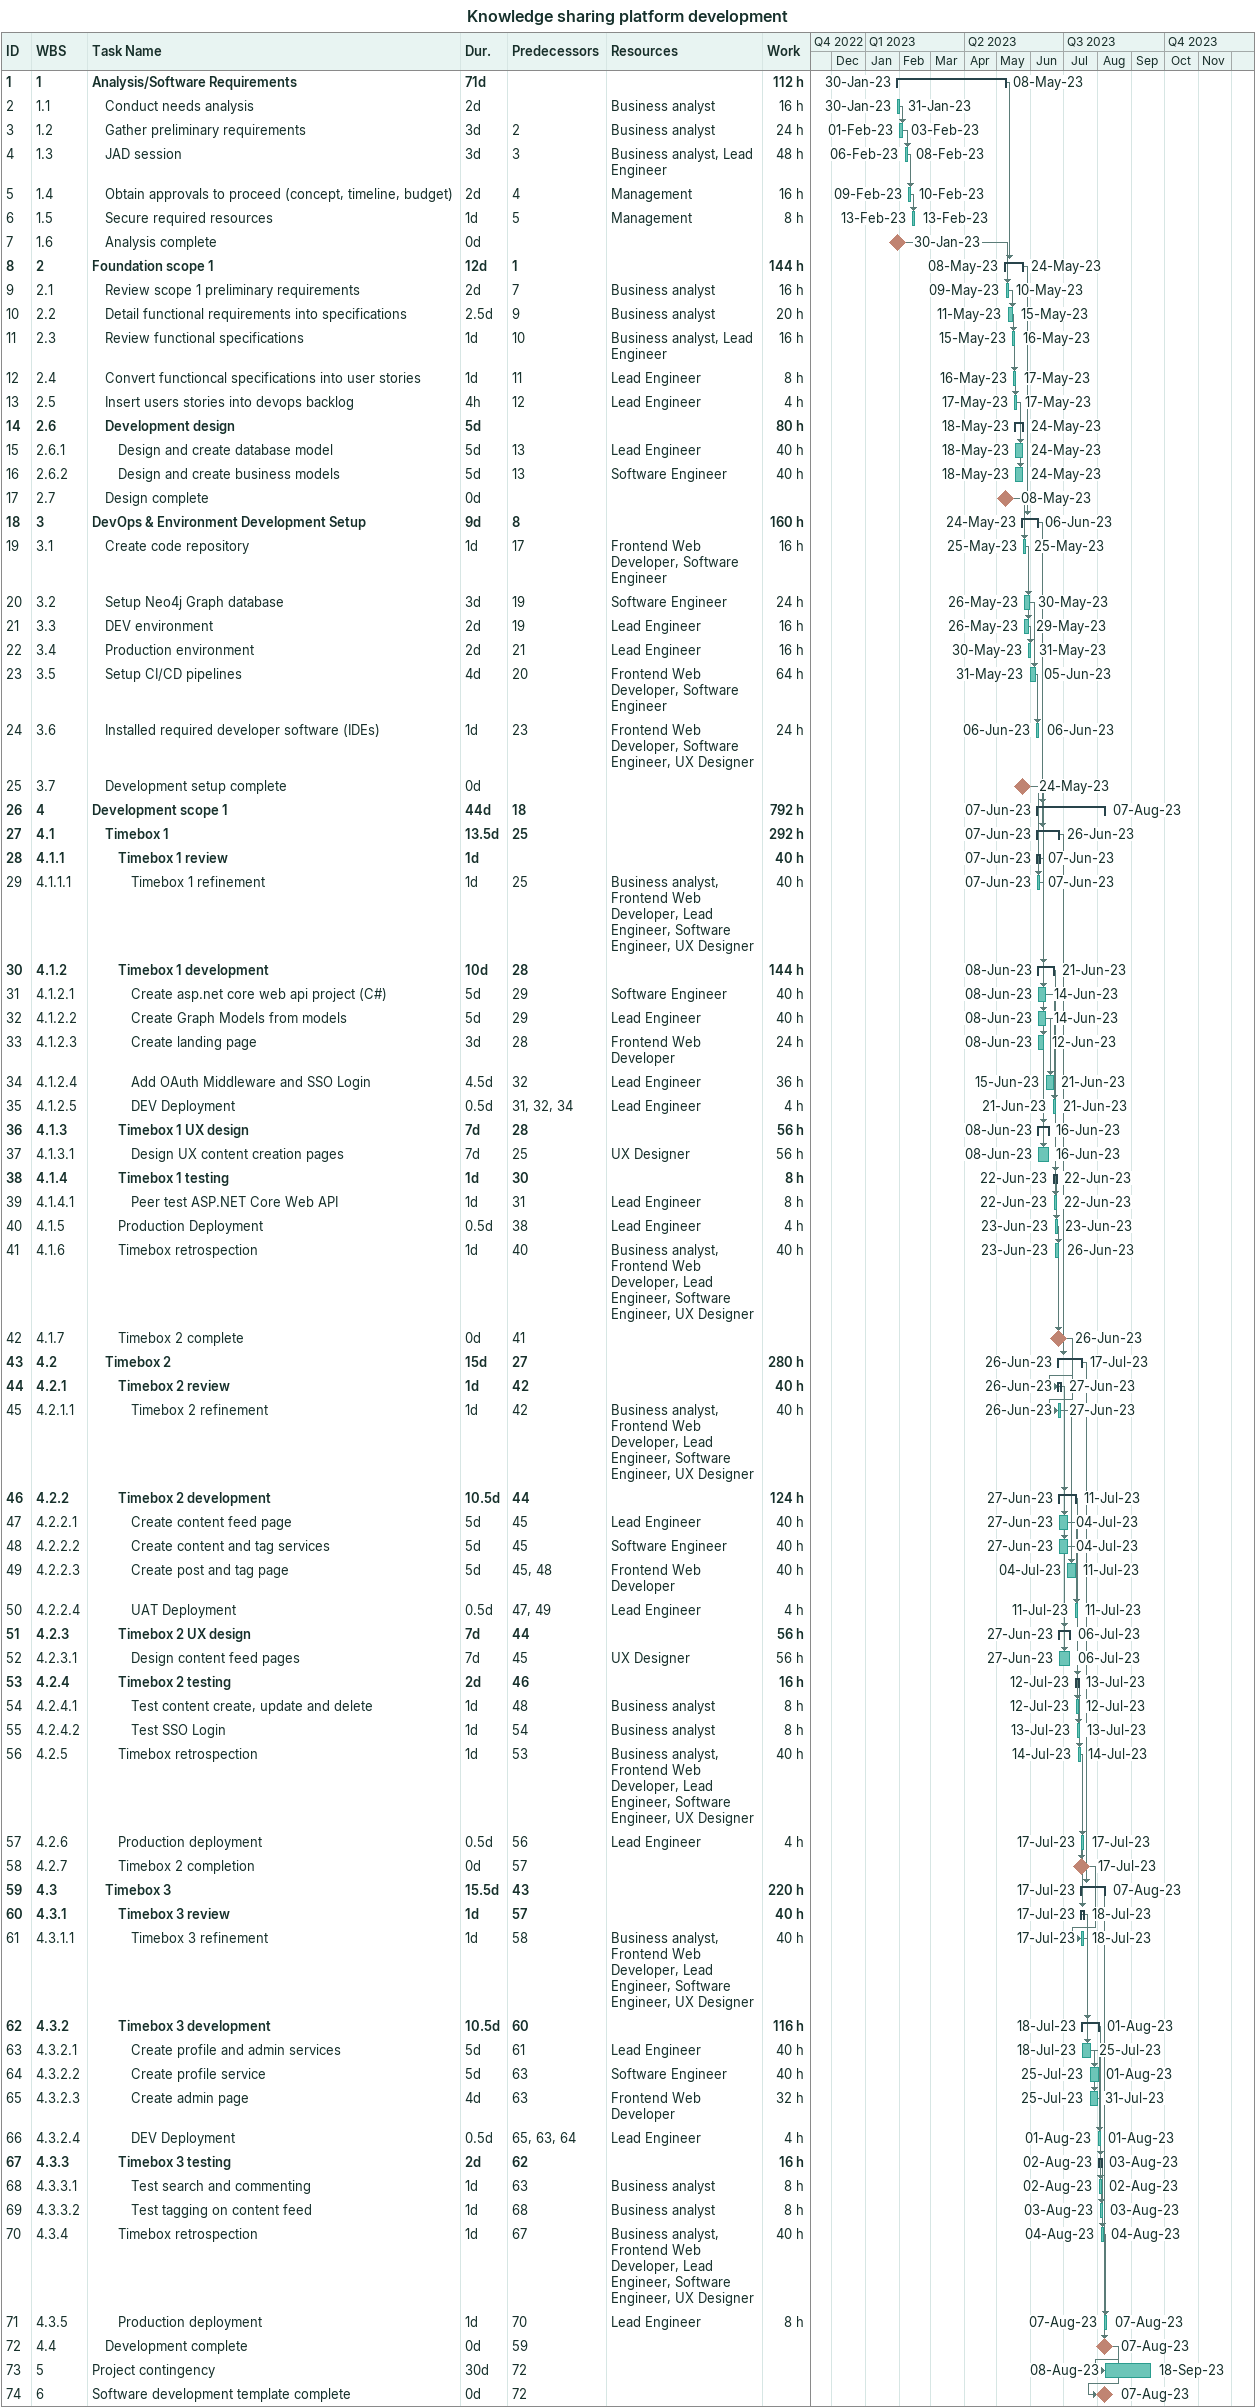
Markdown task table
Knowledge sharing platform development

| ID | WBS | Task | Duration | Start | Finish | Predecessors | Resources | Work (h) |
|---|---|---|---|---|---|---|---|---|
| 1 | 1 | **Analysis/Software Requirements** | 71d | 2023-01-30 | 2023-05-08 |  |  | 112 |
| 2 | 1.1 | Conduct needs analysis | 2d | 2023-01-30 | 2023-01-31 |  | Business analyst | 16 |
| 3 | 1.2 | Gather preliminary requirements | 3d | 2023-02-01 | 2023-02-03 | 2 | Business analyst | 24 |
| 4 | 1.3 | JAD session | 3d | 2023-02-06 | 2023-02-08 | 3 | Business analyst, Lead Engineer | 48 |
| 5 | 1.4 | Obtain approvals to proceed (concept, timeline, budget) | 2d | 2023-02-09 | 2023-02-10 | 4 | Management | 16 |
| 6 | 1.5 | Secure required resources | 1d | 2023-02-13 | 2023-02-13 | 5 | Management | 8 |
| 7 | 1.6 | Analysis complete | 0d | 2023-01-30 | 2023-01-30 |  |  |  |
| 8 | 2 | **Foundation scope 1** | 12d | 2023-05-08 | 2023-05-24 | 1 |  | 144 |
| 9 | 2.1 | Review scope 1 preliminary requirements | 2d | 2023-05-09 | 2023-05-10 | 7 | Business analyst | 16 |
| 10 | 2.2 | Detail functional requirements into specifications | 2.5d | 2023-05-11 | 2023-05-15 | 9 | Business analyst | 20 |
| 11 | 2.3 | Review functional specifications | 1d | 2023-05-15 | 2023-05-16 | 10 | Business analyst, Lead Engineer | 16 |
| 12 | 2.4 | Convert functioncal specifications into user stories | 1d | 2023-05-16 | 2023-05-17 | 11 | Lead Engineer | 8 |
| 13 | 2.5 | Insert users stories into devops backlog | 4h | 2023-05-17 | 2023-05-17 | 12 | Lead Engineer | 4 |
| 14 | 2.6 | **Development design** | 5d | 2023-05-18 | 2023-05-24 |  |  | 80 |
| 15 | 2.6.1 | Design and create database model | 5d | 2023-05-18 | 2023-05-24 | 13 | Lead Engineer | 40 |
| 16 | 2.6.2 | Design and create business models | 5d | 2023-05-18 | 2023-05-24 | 13 | Software Engineer | 40 |
| 17 | 2.7 | Design complete | 0d | 2023-05-08 | 2023-05-08 |  |  |  |
| 18 | 3 | **DevOps & Environment Development Setup** | 9d | 2023-05-24 | 2023-06-06 | 8 |  | 160 |
| 19 | 3.1 | Create code repository | 1d | 2023-05-25 | 2023-05-25 | 17 | Frontend Web Developer, Software Engineer | 16 |
| 20 | 3.2 | Setup Neo4j Graph database | 3d | 2023-05-26 | 2023-05-30 | 19 | Software Engineer | 24 |
| 21 | 3.3 | DEV environment | 2d | 2023-05-26 | 2023-05-29 | 19 | Lead Engineer | 16 |
| 22 | 3.4 | Production environment | 2d | 2023-05-30 | 2023-05-31 | 21 | Lead Engineer | 16 |
| 23 | 3.5 | Setup CI/CD pipelines | 4d | 2023-05-31 | 2023-06-05 | 20 | Frontend Web Developer, Software Engineer | 64 |
| 24 | 3.6 | Installed required developer software (IDEs) | 1d | 2023-06-06 | 2023-06-06 | 23 | Frontend Web Developer, Software Engineer, UX Designer | 24 |
| 25 | 3.7 | Development setup complete | 0d | 2023-05-24 | 2023-05-24 |  |  |  |
| 26 | 4 | **Development scope 1** | 44d | 2023-06-07 | 2023-08-07 | 18 |  | 792 |
| 27 | 4.1 | **Timebox 1** | 13.5d | 2023-06-07 | 2023-06-26 | 25 |  | 292 |
| 28 | 4.1.1 | **Timebox 1 review** | 1d | 2023-06-07 | 2023-06-07 |  |  | 40 |
| 29 | 4.1.1.1 | Timebox 1 refinement | 1d | 2023-06-07 | 2023-06-07 | 25 | Business analyst, Frontend Web Developer, Lead Engineer, Software Engineer, UX Designer | 40 |
| 30 | 4.1.2 | **Timebox 1 development** | 10d | 2023-06-08 | 2023-06-21 | 28 |  | 144 |
| 31 | 4.1.2.1 | Create asp.net core web api project (C#) | 5d | 2023-06-08 | 2023-06-14 | 29 | Software Engineer | 40 |
| 32 | 4.1.2.2 | Create Graph Models from models | 5d | 2023-06-08 | 2023-06-14 | 29 | Lead Engineer | 40 |
| 33 | 4.1.2.3 | Create landing page | 3d | 2023-06-08 | 2023-06-12 | 28 | Frontend Web Developer | 24 |
| 34 | 4.1.2.4 | Add OAuth Middleware and SSO Login | 4.5d | 2023-06-15 | 2023-06-21 | 32 | Lead Engineer | 36 |
| 35 | 4.1.2.5 | DEV Deployment | 0.5d | 2023-06-21 | 2023-06-21 | 31, 32, 34 | Lead Engineer | 4 |
| 36 | 4.1.3 | **Timebox 1 UX design** | 7d | 2023-06-08 | 2023-06-16 | 28 |  | 56 |
| 37 | 4.1.3.1 | Design UX content creation pages | 7d | 2023-06-08 | 2023-06-16 | 25 | UX Designer | 56 |
| 38 | 4.1.4 | **Timebox 1 testing** | 1d | 2023-06-22 | 2023-06-22 | 30 |  | 8 |
| 39 | 4.1.4.1 | Peer test ASP.NET Core Web API | 1d | 2023-06-22 | 2023-06-22 | 31 | Lead Engineer | 8 |
| 40 | 4.1.5 | Production Deployment | 0.5d | 2023-06-23 | 2023-06-23 | 38 | Lead Engineer | 4 |
| 41 | 4.1.6 | Timebox retrospection | 1d | 2023-06-23 | 2023-06-26 | 40 | Business analyst, Frontend Web Developer, Lead Engineer, Software Engineer, UX Designer | 40 |
| 42 | 4.1.7 | Timebox 2 complete | 0d | 2023-06-26 | 2023-06-26 | 41 |  |  |
| 43 | 4.2 | **Timebox 2** | 15d | 2023-06-26 | 2023-07-17 | 27 |  | 280 |
| 44 | 4.2.1 | **Timebox 2 review** | 1d | 2023-06-26 | 2023-06-27 | 42 |  | 40 |
| 45 | 4.2.1.1 | Timebox 2 refinement | 1d | 2023-06-26 | 2023-06-27 | 42 | Business analyst, Frontend Web Developer, Lead Engineer, Software Engineer, UX Designer | 40 |
| 46 | 4.2.2 | **Timebox 2 development** | 10.5d | 2023-06-27 | 2023-07-11 | 44 |  | 124 |
| 47 | 4.2.2.1 | Create content feed page | 5d | 2023-06-27 | 2023-07-04 | 45 | Lead Engineer | 40 |
| 48 | 4.2.2.2 | Create content and tag services | 5d | 2023-06-27 | 2023-07-04 | 45 | Software Engineer | 40 |
| 49 | 4.2.2.3 | Create post and tag page | 5d | 2023-07-04 | 2023-07-11 | 45, 48 | Frontend Web Developer | 40 |
| 50 | 4.2.2.4 | UAT Deployment | 0.5d | 2023-07-11 | 2023-07-11 | 47, 49 | Lead Engineer | 4 |
| 51 | 4.2.3 | **Timebox 2 UX design** | 7d | 2023-06-27 | 2023-07-06 | 44 |  | 56 |
| 52 | 4.2.3.1 | Design content feed pages | 7d | 2023-06-27 | 2023-07-06 | 45 | UX Designer | 56 |
| 53 | 4.2.4 | **Timebox 2 testing** | 2d | 2023-07-12 | 2023-07-13 | 46 |  | 16 |
| 54 | 4.2.4.1 | Test content create, update and delete | 1d | 2023-07-12 | 2023-07-12 | 48 | Business analyst | 8 |
| 55 | 4.2.4.2 | Test SSO Login | 1d | 2023-07-13 | 2023-07-13 | 54 | Business analyst | 8 |
| 56 | 4.2.5 | Timebox retrospection | 1d | 2023-07-14 | 2023-07-14 | 53 | Business analyst, Frontend Web Developer, Lead Engineer, Software Engineer, UX Designer | 40 |
| 57 | 4.2.6 | Production deployment | 0.5d | 2023-07-17 | 2023-07-17 | 56 | Lead Engineer | 4 |
| 58 | 4.2.7 | Timebox 2 completion | 0d | 2023-07-17 | 2023-07-17 | 57 |  |  |
| 59 | 4.3 | **Timebox 3** | 15.5d | 2023-07-17 | 2023-08-07 | 43 |  | 220 |
| 60 | 4.3.1 | **Timebox 3 review** | 1d | 2023-07-17 | 2023-07-18 | 57 |  | 40 |
| 61 | 4.3.1.1 | Timebox 3 refinement | 1d | 2023-07-17 | 2023-07-18 | 58 | Business analyst, Frontend Web Developer, Lead Engineer, Software Engineer, UX Designer | 40 |
| 62 | 4.3.2 | **Timebox 3 development** | 10.5d | 2023-07-18 | 2023-08-01 | 60 |  | 116 |
| 63 | 4.3.2.1 | Create profile and admin services | 5d | 2023-07-18 | 2023-07-25 | 61 | Lead Engineer | 40 |
| 64 | 4.3.2.2 | Create profile service | 5d | 2023-07-25 | 2023-08-01 | 63 | Software Engineer | 40 |
| 65 | 4.3.2.3 | Create admin page | 4d | 2023-07-25 | 2023-07-31 | 63 | Frontend Web Developer | 32 |
| 66 | 4.3.2.4 | DEV Deployment | 0.5d | 2023-08-01 | 2023-08-01 | 65, 63, 64 | Lead Engineer | 4 |
| 67 | 4.3.3 | **Timebox 3 testing** | 2d | 2023-08-02 | 2023-08-03 | 62 |  | 16 |
| 68 | 4.3.3.1 | Test search and commenting | 1d | 2023-08-02 | 2023-08-02 | 63 | Business analyst | 8 |
| 69 | 4.3.3.2 | Test tagging on content feed | 1d | 2023-08-03 | 2023-08-03 | 68 | Business analyst | 8 |
| 70 | 4.3.4 | Timebox retrospection | 1d | 2023-08-04 | 2023-08-04 | 67 | Business analyst, Frontend Web Developer, Lead Engineer, Software Engineer, UX Designer | 40 |
| 71 | 4.3.5 | Production deployment | 1d | 2023-08-07 | 2023-08-07 | 70 | Lead Engineer | 8 |
| 72 | 4.4 | Development complete | 0d | 2023-08-07 | 2023-08-07 | 59 |  |  |
| 73 | 5 | Project contingency | 30d | 2023-08-08 | 2023-09-18 | 72 |  |  |
| 74 | 6 | Software development template complete | 0d | 2023-08-07 | 2023-08-07 | 72 |  |  |
